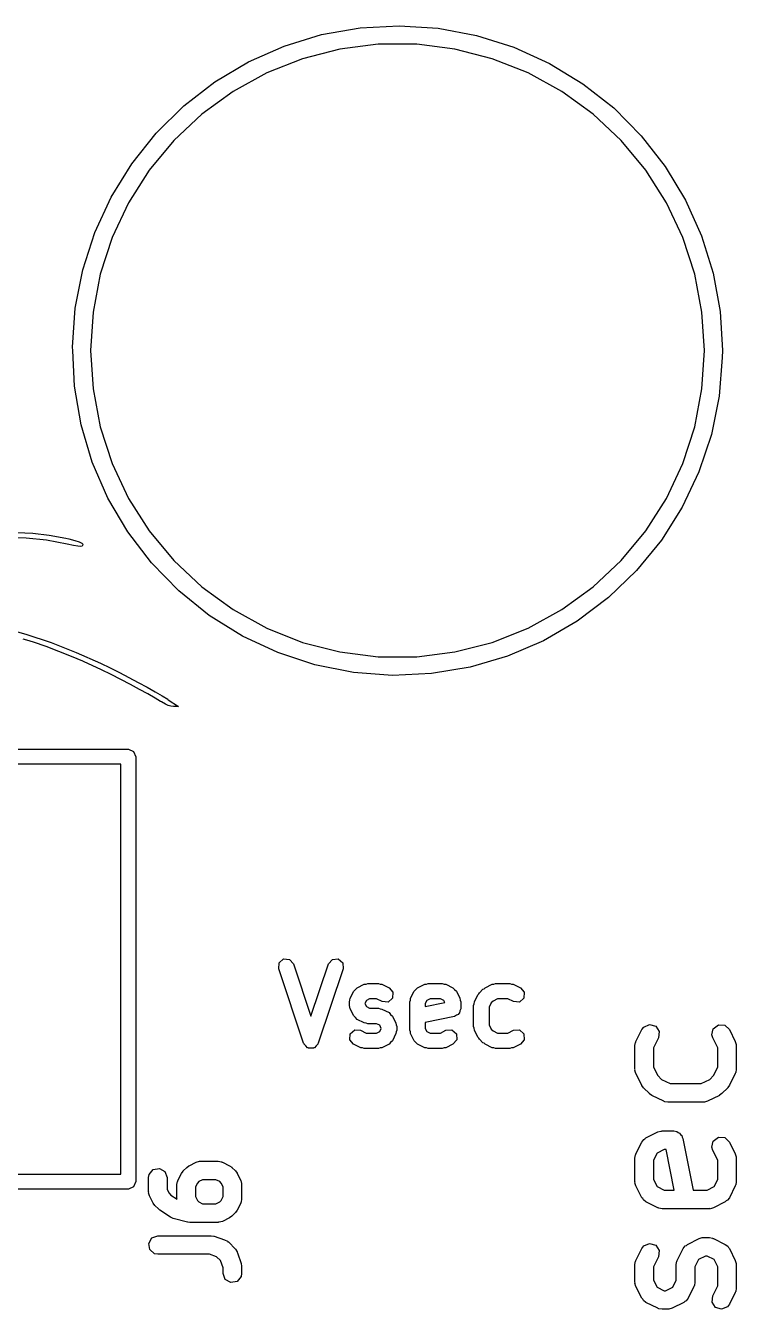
# Model space of a CAD drawing. Extents: x 83.3 to 116.7, y -117 to -83.3.
# Drawn here: x 111.01 to 116.73, y -93.72 to -83.39 of the extents above; entities that cross this region are included whole.
import ezdxf

# ---------------------------------------------------------------- set-up
doc = ezdxf.new("R2010")
doc.units = 0
doc.layers.add('BLACK', color=7, linetype='CONTINUOUS')

msp = doc.modelspace()

# ---------------------------------------------------------------- linework, layer by layer
at = {"layer": 'BLACK', "linetype": 'CONTINUOUS'}
for p, q in [((113.699, -83.4023), (114.014, -83.385)), ((114.014, -83.385), (114.328, -83.4056)), ((113.088, -83.549), (113.39, -83.4573)), ((113.39, -83.4573), (113.699, -83.4023)), ((114.328, -83.4056), (114.637, -83.4638)), ((114.637, -83.4638), (114.937, -83.5587)), ((112.801, -83.6763), (113.088, -83.549)), ((113.537, -83.5739), (113.237, -83.651)), ((113.845, -83.535), (113.537, -83.5739)), ((114.155, -83.535), (113.845, -83.535)), ((114.463, -83.5739), (114.155, -83.535)), ((114.763, -83.651), (114.463, -83.5739)), ((114.937, -83.5587), (115.224, -83.689)), ((112.53, -83.8372), (112.801, -83.6763)), ((113.237, -83.651), (112.948, -83.7652)), ((115.052, -83.7652), (114.763, -83.651)), ((115.224, -83.689), (115.492, -83.8527)), ((112.948, -83.7652), (112.677, -83.9146)), ((115.323, -83.9146), (115.052, -83.7652)), ((112.281, -84.0294), (112.53, -83.8372)), ((115.492, -83.8527), (115.74, -84.0475)), ((112.677, -83.9146), (112.426, -84.0969)), ((115.574, -84.0969), (115.323, -83.9146)), ((112.057, -84.2502), (112.281, -84.0294)), ((112.426, -84.0969), (112.2, -84.3093)), ((115.8, -84.3093), (115.574, -84.0969)), ((115.74, -84.0475), (115.962, -84.2707)), ((111.861, -84.4964), (112.057, -84.2502)), ((112.2, -84.3093), (112.002, -84.5482)), ((115.998, -84.5482), (115.8, -84.3093)), ((115.962, -84.2707), (116.155, -84.5188)), ((111.695, -84.7643), (111.861, -84.4964)), ((116.155, -84.5188), (116.317, -84.7885)), ((112.002, -84.5482), (111.836, -84.8101)), ((116.164, -84.8101), (115.998, -84.5482)), ((111.564, -85.0501), (111.695, -84.7643)), ((111.836, -84.8101), (111.704, -85.0908)), ((116.296, -85.0908), (116.164, -84.8101)), ((116.317, -84.7885), (116.446, -85.0757)), ((111.467, -85.3497), (111.564, -85.0501)), ((111.704, -85.0908), (111.608, -85.3858)), ((116.392, -85.3858), (116.296, -85.0908)), ((116.446, -85.0757), (116.54, -85.3762)), ((111.407, -85.6587), (111.467, -85.3497)), ((111.608, -85.3858), (111.55, -85.6904)), ((116.45, -85.6904), (116.392, -85.3858)), ((116.54, -85.3762), (116.596, -85.6858)), ((111.385, -85.9726), (111.407, -85.6587)), ((111.55, -85.6904), (111.53, -86)), ((116.47, -86), (116.45, -85.6904)), ((116.596, -85.6858), (116.615, -86)), ((111.387, -86), (111.385, -85.9726)), ((111.401, -86.287), (111.387, -86)), ((111.53, -86), (111.55, -86.3096)), ((116.45, -86.3096), (116.47, -86)), ((116.614, -86.0548), (116.589, -86.3685)), ((116.615, -86), (116.614, -86.0548)), ((111.454, -86.5971), (111.401, -86.287)), ((111.55, -86.3096), (111.608, -86.6142)), ((116.392, -86.6142), (116.45, -86.3096)), ((116.589, -86.3685), (116.526, -86.6768)), ((111.544, -86.8987), (111.454, -86.5971)), ((111.608, -86.6142), (111.704, -86.9092)), ((116.296, -86.9092), (116.392, -86.6142)), ((116.526, -86.6768), (116.426, -86.9754)), ((111.67, -87.1872), (111.544, -86.8987)), ((111.704, -86.9092), (111.836, -87.1899)), ((116.164, -87.1899), (116.296, -86.9092)), ((116.426, -86.9754), (116.292, -87.2598)), ((111.83, -87.4585), (111.67, -87.1872)), ((111.836, -87.1899), (112.002, -87.4518)), ((115.998, -87.4518), (116.164, -87.1899)), ((116.292, -87.2598), (116.124, -87.526)), ((111.011, -87.5093), (110.918, -87.5068)), ((110.938, -87.465), (111.065, -87.4704)), ((111.175, -87.5257), (111.011, -87.5093)), ((111.065, -87.4704), (111.198, -87.486)), ((111.198, -87.486), (111.332, -87.5111)), ((111.332, -87.5111), (111.354, -87.5161)), ((111.354, -87.5161), (111.404, -87.5288)), ((112.02, -87.7087), (111.83, -87.4585)), ((112.002, -87.4518), (112.2, -87.6907)), ((115.8, -87.6907), (115.998, -87.4518)), ((111.342, -87.5577), (111.175, -87.5257)), ((111.343, -87.558), (111.342, -87.5577)), ((111.394, -87.5692), (111.343, -87.558)), ((111.429, -87.5756), (111.394, -87.5692)), ((111.404, -87.5288), (111.438, -87.5398)), ((111.451, -87.5775), (111.429, -87.5756)), ((111.438, -87.5398), (111.46, -87.5498)), ((111.462, -87.575), (111.451, -87.5775)), ((111.46, -87.5498), (111.468, -87.5596)), ((111.466, -87.57), (111.462, -87.575)), ((111.468, -87.5596), (111.466, -87.57)), ((116.124, -87.526), (115.925, -87.77)), ((112.24, -87.9341), (112.02, -87.7087)), ((112.2, -87.6907), (112.426, -87.9031)), ((115.574, -87.9031), (115.8, -87.6907)), ((115.925, -87.77), (115.698, -87.9885)), ((112.426, -87.9031), (112.677, -88.0854)), ((115.323, -88.0854), (115.574, -87.9031)), ((112.485, -88.1316), (112.24, -87.9341)), ((115.698, -87.9885), (115.447, -88.1781)), ((112.752, -88.2981), (112.485, -88.1316)), ((112.677, -88.0854), (112.948, -88.2348)), ((115.052, -88.2348), (115.323, -88.0854)), ((110.81, -88.2276), (111.009, -88.2832)), ((112.948, -88.2348), (113.237, -88.349)), ((114.763, -88.349), (115.052, -88.2348)), ((115.447, -88.1781), (115.175, -88.3362)), ((111.018, -88.3313), (110.988, -88.3222)), ((111.009, -88.2832), (111.213, -88.3511)), ((111.071, -88.3483), (111.018, -88.3313)), ((113.037, -88.4314), (112.752, -88.2981)), ((115.175, -88.3362), (114.886, -88.4604)), ((111.172, -88.3833), (111.071, -88.3483)), ((111.276, -88.4219), (111.172, -88.3833)), ((111.213, -88.3511), (111.415, -88.4295)), ((111.377, -88.4617), (111.276, -88.4219)), ((111.415, -88.4295), (111.611, -88.5165)), ((113.336, -88.5294), (113.037, -88.4314)), ((113.237, -88.349), (113.537, -88.4261)), ((113.537, -88.4261), (113.845, -88.465)), ((114.155, -88.465), (114.463, -88.4261)), ((114.463, -88.4261), (114.763, -88.349)), ((111.468, -88.5002), (111.377, -88.4617)), ((111.478, -88.5045), (111.468, -88.5002)), ((111.544, -88.5348), (111.478, -88.5045)), ((111.618, -88.5697), (111.544, -88.5348)), ((111.611, -88.5165), (111.687, -88.5533)), ((113.645, -88.5908), (113.336, -88.5294)), ((113.845, -88.465), (114.155, -88.465)), ((114.584, -88.549), (114.273, -88.6007)), ((114.886, -88.4604), (114.584, -88.549)), ((111.695, -88.6079), (111.618, -88.5697)), ((111.687, -88.5533), (111.762, -88.5914)), ((111.774, -88.6479), (111.695, -88.6079)), ((111.762, -88.5914), (111.839, -88.6313)), ((111.852, -88.6882), (111.774, -88.6479)), ((111.839, -88.6313), (111.914, -88.6717)), ((113.959, -88.6147), (113.645, -88.5908)), ((114.273, -88.6007), (113.959, -88.6147)), ((111.925, -88.7275), (111.852, -88.6882)), ((111.914, -88.6717), (111.986, -88.711)), ((111.992, -88.7642), (111.925, -88.7275)), ((111.986, -88.711), (112.051, -88.7477)), ((112.051, -88.7477), (112.107, -88.7804)), ((112.049, -88.797), (111.992, -88.7642)), ((112.094, -88.8244), (112.049, -88.797)), ((112.101, -88.8288), (112.094, -88.8244)), ((112.132, -88.8475), (112.101, -88.8288)), ((112.107, -88.7804), (112.151, -88.8075)), ((112.155, -88.8584), (112.132, -88.8475)), ((112.151, -88.8075), (112.156, -88.8104)), ((112.175, -88.8636), (112.155, -88.8584)), ((112.156, -88.8104), (112.239, -88.8646)), ((112.198, -88.8648), (112.175, -88.8636)), ((112.239, -88.8646), (112.198, -88.8648)), ((105.1, -89.21), (111.835, -89.21)), ((111.835, -89.21), (111.877, -89.2276)), ((111.877, -89.2276), (111.895, -89.27)), ((111.895, -89.27), (111.895, -92.69)), ((111.775, -89.33), (105.1, -89.33)), ((111.775, -92.63), (111.775, -89.33)), ((113.045, -90.9764), (113.048, -90.9287)), ((113.048, -90.9287), (113.084, -90.8973)), ((113.084, -90.8973), (113.132, -90.9007)), ((113.132, -90.9007), (113.163, -90.9368)), ((113.445, -90.9368), (113.476, -90.9007)), ((113.476, -90.9007), (113.524, -90.8973)), ((113.524, -90.8973), (113.56, -90.9287)), ((113.56, -90.9287), (113.563, -90.9764)), ((113.245, -91.5764), (113.045, -90.9764)), ((113.163, -90.9368), (113.304, -91.359)), ((113.304, -91.359), (113.445, -90.9368)), ((113.563, -90.9764), (113.363, -91.5764)), ((113.663, -91.1442), (113.676, -91.1293)), ((113.676, -91.1293), (113.733, -91.1007)), ((113.733, -91.1007), (113.748, -91.0997)), ((113.748, -91.0997), (113.761, -91.0941)), ((113.761, -91.0941), (113.847, -91.0941)), ((113.847, -91.0941), (113.86, -91.0997)), ((113.86, -91.0997), (113.875, -91.1007)), ((113.875, -91.1007), (113.932, -91.1293)), ((113.932, -91.1293), (113.963, -91.1654)), ((114.149, -91.1442), (114.162, -91.1293)), ((114.162, -91.1293), (114.219, -91.1007)), ((114.219, -91.1007), (114.233, -91.0997)), ((114.233, -91.0997), (114.247, -91.0941)), ((114.247, -91.0941), (114.361, -91.0941)), ((114.361, -91.0941), (114.375, -91.0997)), ((114.375, -91.0997), (114.389, -91.1007)), ((114.389, -91.1007), (114.446, -91.1293)), ((114.446, -91.1293), (114.459, -91.1442)), ((114.698, -91.1371), (114.705, -91.1293)), ((114.705, -91.1293), (114.762, -91.1007)), ((114.762, -91.1007), (114.776, -91.0997)), ((114.776, -91.0997), (114.79, -91.0941)), ((114.79, -91.0941), (114.904, -91.0941)), ((114.904, -91.0941), (114.917, -91.0997)), ((114.917, -91.0997), (114.932, -91.1007)), ((114.932, -91.1007), (114.989, -91.1293)), ((114.989, -91.1293), (115.02, -91.1654)), ((113.613, -91.2423), (113.618, -91.2289)), ((113.618, -91.2289), (113.62, -91.2144)), ((113.62, -91.2144), (113.648, -91.1572)), ((113.648, -91.1572), (113.663, -91.1442)), ((113.751, -91.2318), (113.738, -91.2566)), ((113.776, -91.2191), (113.751, -91.2318)), ((113.832, -91.2191), (113.776, -91.2191)), ((113.876, -91.2411), (113.832, -91.2191)), ((113.96, -91.2131), (113.924, -91.2445)), ((113.963, -91.1654), (113.96, -91.2131)), ((114.099, -91.2423), (114.104, -91.2289)), ((114.104, -91.2289), (114.105, -91.2144)), ((114.105, -91.2144), (114.134, -91.1572)), ((114.134, -91.1572), (114.149, -91.1442)), ((114.236, -91.2318), (114.224, -91.2571)), ((114.262, -91.2191), (114.236, -91.2318)), ((114.346, -91.2191), (114.262, -91.2191)), ((114.372, -91.2318), (114.346, -91.2191)), ((114.38, -91.249), (114.372, -91.2318)), ((114.459, -91.1442), (114.474, -91.1572)), ((114.474, -91.1572), (114.503, -91.2144)), ((114.503, -91.2144), (114.504, -91.2289)), ((114.504, -91.2289), (114.509, -91.2423)), ((114.62, -91.2429), (114.648, -91.1858)), ((114.648, -91.1858), (114.656, -91.1791)), ((114.656, -91.1791), (114.66, -91.1696)), ((114.66, -91.1696), (114.688, -91.141)), ((114.688, -91.141), (114.698, -91.1371)), ((114.77, -91.2365), (114.755, -91.2508)), ((114.804, -91.2191), (114.77, -91.2365)), ((114.889, -91.2191), (114.804, -91.2191)), ((114.933, -91.2411), (114.889, -91.2191)), ((115.017, -91.2131), (114.981, -91.2445)), ((115.02, -91.1654), (115.017, -91.2131)), ((113.613, -91.2709), (113.613, -91.2423)), ((113.618, -91.2843), (113.613, -91.2709)), ((113.62, -91.2988), (113.618, -91.2843)), ((113.648, -91.356), (113.62, -91.2988)), ((113.738, -91.2566), (113.751, -91.2815)), ((113.751, -91.2815), (113.776, -91.2941)), ((113.776, -91.2941), (113.847, -91.2941)), ((113.847, -91.2941), (113.86, -91.2997)), ((113.86, -91.2997), (113.875, -91.3007)), ((113.875, -91.3007), (113.932, -91.3293)), ((113.924, -91.2445), (113.876, -91.2411)), ((113.932, -91.3293), (113.945, -91.3442)), ((114.099, -91.4709), (114.099, -91.2423)), ((114.224, -91.2804), (114.38, -91.249)), ((114.224, -91.2571), (114.224, -91.2804)), ((114.494, -91.3377), (114.491, -91.3437)), ((114.499, -91.3341), (114.494, -91.3377)), ((114.502, -91.3163), (114.499, -91.3341)), ((114.509, -91.2995), (114.502, -91.3163)), ((114.509, -91.2423), (114.509, -91.2995)), ((114.613, -91.2709), (114.618, -91.2575)), ((114.613, -91.4423), (114.613, -91.2709)), ((114.618, -91.2575), (114.62, -91.2429)), ((114.755, -91.2508), (114.738, -91.2856)), ((114.738, -91.2856), (114.738, -91.4276)), ((114.981, -91.2445), (114.933, -91.2411)), ((113.663, -91.369), (113.648, -91.356)), ((113.676, -91.3839), (113.663, -91.369)), ((113.733, -91.4125), (113.676, -91.3839)), ((113.748, -91.4135), (113.733, -91.4125)), ((113.761, -91.4191), (113.748, -91.4135)), ((113.832, -91.4191), (113.761, -91.4191)), ((113.857, -91.4318), (113.832, -91.4191)), ((113.87, -91.4566), (113.857, -91.4318)), ((113.945, -91.3442), (113.96, -91.3572)), ((113.96, -91.3572), (113.988, -91.4144)), ((113.988, -91.4144), (113.99, -91.4289)), ((113.99, -91.4289), (113.995, -91.4423)), ((113.995, -91.4423), (113.995, -91.4709)), ((114.459, -91.3608), (114.224, -91.4078)), ((114.224, -91.4078), (114.224, -91.4561)), ((114.474, -91.3506), (114.459, -91.3608)), ((114.491, -91.3437), (114.474, -91.3506)), ((114.618, -91.4558), (114.613, -91.4423)), ((114.738, -91.4276), (114.755, -91.4624)), ((115.966, -91.4665), (115.982, -91.4455)), ((115.982, -91.4455), (116.029, -91.4251)), ((116.029, -91.4251), (116.078, -91.4398)), ((116.078, -91.4398), (116.106, -91.4826)), ((116.542, -91.4587), (116.583, -91.4281)), ((116.583, -91.4281), (116.635, -91.4312)), ((116.635, -91.4312), (116.672, -91.4665)), ((113.616, -91.5478), (113.62, -91.5001)), ((113.647, -91.5839), (113.616, -91.5478)), ((113.62, -91.5001), (113.656, -91.4687)), ((113.656, -91.4687), (113.703, -91.4721)), ((113.703, -91.4721), (113.747, -91.4941)), ((113.747, -91.4941), (113.832, -91.4941)), ((113.832, -91.4941), (113.857, -91.4815)), ((113.857, -91.4815), (113.87, -91.4566)), ((113.988, -91.4988), (113.96, -91.556)), ((113.99, -91.4843), (113.988, -91.4988)), ((113.995, -91.4709), (113.99, -91.4843)), ((114.104, -91.4843), (114.099, -91.4709)), ((114.105, -91.4988), (114.104, -91.4843)), ((114.134, -91.556), (114.105, -91.4988)), ((114.224, -91.4561), (114.236, -91.4815)), ((114.236, -91.4815), (114.262, -91.4941)), ((114.262, -91.4941), (114.346, -91.4941)), ((114.346, -91.4941), (114.39, -91.4721)), ((114.39, -91.4721), (114.438, -91.4687)), ((114.438, -91.4687), (114.474, -91.5001)), ((114.478, -91.5478), (114.446, -91.5839)), ((114.474, -91.5001), (114.478, -91.5478)), ((114.62, -91.4703), (114.618, -91.4558)), ((114.648, -91.5274), (114.62, -91.4703)), ((114.656, -91.5342), (114.648, -91.5274)), ((114.66, -91.5437), (114.656, -91.5342)), ((114.688, -91.5722), (114.66, -91.5437)), ((114.755, -91.4624), (114.77, -91.4767)), ((114.77, -91.4767), (114.804, -91.4941)), ((114.804, -91.4941), (114.889, -91.4941)), ((114.889, -91.4941), (114.933, -91.4721)), ((114.933, -91.4721), (114.981, -91.4687)), ((114.981, -91.4687), (115.017, -91.5001)), ((115.02, -91.5478), (114.989, -91.5839)), ((115.017, -91.5001), (115.02, -91.5478)), ((115.919, -91.5617), (115.966, -91.4665)), ((116.1, -91.5335), (116.061, -91.6129)), ((116.106, -91.4826), (116.1, -91.5335)), ((116.53, -91.5086), (116.542, -91.4587)), ((116.538, -91.5335), (116.53, -91.5086)), ((116.577, -91.6129), (116.538, -91.5335)), ((116.672, -91.4665), (116.719, -91.5617)), ((113.248, -91.5799), (113.245, -91.5764)), ((113.248, -91.5846), (113.248, -91.5799)), ((113.263, -91.5975), (113.248, -91.5846)), ((113.276, -91.6125), (113.263, -91.5975)), ((113.281, -91.6128), (113.276, -91.6125)), ((113.284, -91.6159), (113.281, -91.6128)), ((113.304, -91.6145), (113.284, -91.6159)), ((113.324, -91.6159), (113.304, -91.6145)), ((113.327, -91.6128), (113.324, -91.6159)), ((113.332, -91.6125), (113.327, -91.6128)), ((113.345, -91.5975), (113.332, -91.6125)), ((113.36, -91.5846), (113.345, -91.5975)), ((113.363, -91.5764), (113.36, -91.5799)), ((113.36, -91.5799), (113.36, -91.5846)), ((113.705, -91.6125), (113.647, -91.5839)), ((113.719, -91.6135), (113.705, -91.6125)), ((113.733, -91.6191), (113.719, -91.6135)), ((113.847, -91.6191), (113.733, -91.6191)), ((113.86, -91.6135), (113.847, -91.6191)), ((113.875, -91.6125), (113.86, -91.6135)), ((113.932, -91.5839), (113.875, -91.6125)), ((113.945, -91.569), (113.932, -91.5839)), ((113.96, -91.556), (113.945, -91.569)), ((114.149, -91.569), (114.134, -91.556)), ((114.162, -91.5839), (114.149, -91.569)), ((114.219, -91.6125), (114.162, -91.5839)), ((114.233, -91.6135), (114.219, -91.6125)), ((114.247, -91.6191), (114.233, -91.6135)), ((114.361, -91.6191), (114.247, -91.6191)), ((114.375, -91.6135), (114.361, -91.6191)), ((114.389, -91.6125), (114.375, -91.6135)), ((114.446, -91.5839), (114.389, -91.6125)), ((114.698, -91.5762), (114.688, -91.5722)), ((114.705, -91.5839), (114.698, -91.5762)), ((114.762, -91.6125), (114.705, -91.5839)), ((114.776, -91.6135), (114.762, -91.6125)), ((114.79, -91.6191), (114.776, -91.6135)), ((114.904, -91.6191), (114.79, -91.6191)), ((114.917, -91.6135), (114.904, -91.6191)), ((114.932, -91.6125), (114.917, -91.6135)), ((114.989, -91.5839), (114.932, -91.6125)), ((115.911, -91.5952), (115.915, -91.5696)), ((115.911, -91.7857), (115.911, -91.5952)), ((115.915, -91.5696), (115.918, -91.5662)), ((115.918, -91.5662), (115.919, -91.5617)), ((116.061, -91.6129), (116.061, -91.768)), ((116.577, -91.768), (116.577, -91.6129)), ((116.719, -91.5617), (116.727, -91.5867)), ((116.727, -91.5867), (116.726, -91.591)), ((116.726, -91.591), (116.727, -91.5952)), ((116.727, -91.5952), (116.727, -91.7857)), ((115.912, -91.7899), (115.911, -91.7857)), ((115.911, -91.7943), (115.912, -91.7899)), ((115.919, -91.8193), (115.911, -91.7943)), ((115.966, -91.9145), (115.919, -91.8193)), ((116.061, -91.768), (116.095, -91.8365)), ((116.095, -91.8365), (116.125, -91.8669)), ((116.513, -91.8669), (116.543, -91.8365)), ((116.543, -91.8365), (116.577, -91.768)), ((116.719, -91.8193), (116.672, -91.9145)), ((116.72, -91.8148), (116.719, -91.8193)), ((116.723, -91.8114), (116.72, -91.8148)), ((116.727, -91.7857), (116.723, -91.8114)), ((115.967, -91.9156), (115.966, -91.9145)), ((115.98, -91.934), (115.967, -91.9156)), ((116.028, -91.9816), (115.98, -91.934)), ((116.125, -91.8669), (116.194, -91.9012)), ((116.194, -91.9012), (116.444, -91.9012)), ((116.444, -91.9012), (116.513, -91.8669)), ((116.658, -91.934), (116.61, -91.9816)), ((116.672, -91.9145), (116.658, -91.9325)), ((116.658, -91.9325), (116.658, -91.934)), ((116.029, -91.9823), (116.028, -91.9816)), ((116.047, -91.9957), (116.029, -91.9823)), ((116.143, -92.0433), (116.047, -91.9957)), ((116.147, -92.0438), (116.143, -92.0433)), ((116.151, -92.0467), (116.147, -92.0438)), ((116.176, -92.0512), (116.151, -92.0467)), ((116.462, -92.0512), (116.176, -92.0512)), ((116.466, -92.0497), (116.462, -92.0512)), ((116.47, -92.0507), (116.466, -92.0497)), ((116.495, -92.0433), (116.47, -92.0507)), ((116.591, -91.9957), (116.495, -92.0433)), ((116.592, -91.9945), (116.591, -91.9957)), ((116.61, -91.9816), (116.592, -91.9945)), ((115.919, -92.4665), (115.966, -92.3712)), ((115.966, -92.3712), (115.982, -92.3503)), ((115.982, -92.3503), (115.992, -92.3458)), ((115.992, -92.3458), (116, -92.3377)), ((116, -92.3377), (116.095, -92.2901)), ((116.095, -92.2901), (116.12, -92.2826)), ((116.12, -92.2826), (116.124, -92.2837)), ((116.124, -92.2837), (116.129, -92.2821)), ((116.129, -92.2821), (116.224, -92.2821)), ((116.224, -92.2821), (116.249, -92.2867)), ((116.249, -92.2867), (116.259, -92.2946)), ((116.259, -92.2946), (116.271, -92.2986)), ((116.271, -92.2986), (116.278, -92.3106)), ((116.278, -92.3106), (116.289, -92.3196)), ((116.289, -92.3196), (116.291, -92.3318)), ((116.291, -92.3318), (116.297, -92.3424)), ((116.297, -92.3424), (116.381, -92.7583)), ((116.53, -92.4133), (116.542, -92.3634)), ((116.542, -92.3634), (116.583, -92.3329)), ((116.583, -92.3329), (116.635, -92.3359)), ((116.635, -92.3359), (116.672, -92.3712)), ((116.672, -92.3712), (116.719, -92.4665)), ((115.911, -92.5), (115.915, -92.4743)), ((115.915, -92.4743), (115.918, -92.4709)), ((115.918, -92.4709), (115.919, -92.4665)), ((116.089, -92.4607), (116.061, -92.5177)), ((116.146, -92.4321), (116.089, -92.4607)), ((116.162, -92.4321), (116.146, -92.4321)), ((116.228, -92.7583), (116.162, -92.4321)), ((116.538, -92.4383), (116.53, -92.4133)), ((116.577, -92.5177), (116.538, -92.4383)), ((116.719, -92.4665), (116.727, -92.4914)), ((112.276, -92.6041), (112.304, -92.5755)), ((112.304, -92.5755), (112.322, -92.5627)), ((112.322, -92.5627), (112.324, -92.5615)), ((112.324, -92.5615), (112.381, -92.5329)), ((112.381, -92.5329), (112.406, -92.5255)), ((112.406, -92.5255), (112.41, -92.5265)), ((112.41, -92.5265), (112.414, -92.525)), ((112.414, -92.525), (112.557, -92.525)), ((112.557, -92.525), (112.583, -92.5295)), ((112.583, -92.5295), (112.586, -92.5324)), ((112.586, -92.5324), (112.591, -92.5329)), ((112.591, -92.5329), (112.648, -92.5615)), ((112.648, -92.5615), (112.666, -92.5748)), ((112.666, -92.5748), (112.667, -92.5755)), ((112.667, -92.5755), (112.696, -92.6041)), ((115.911, -92.6905), (115.911, -92.5)), ((116.061, -92.5177), (116.061, -92.6728)), ((116.577, -92.6728), (116.577, -92.5177)), ((116.727, -92.4914), (116.726, -92.4958)), ((116.726, -92.4958), (116.727, -92.5)), ((116.727, -92.5), (116.727, -92.6905)), ((105.1, -92.63), (111.775, -92.63)), ((111.996, -92.6571), (112.001, -92.6315)), ((111.996, -92.7714), (111.996, -92.6571)), ((112.001, -92.6315), (112.034, -92.5922)), ((112.034, -92.5922), (112.084, -92.5833)), ((112.084, -92.5833), (112.129, -92.6089)), ((112.129, -92.6089), (112.146, -92.6571)), ((112.146, -92.6571), (112.146, -92.7537)), ((112.23, -92.6886), (112.232, -92.6852)), ((112.232, -92.6852), (112.233, -92.6807)), ((112.233, -92.6807), (112.261, -92.6236)), ((112.261, -92.6236), (112.275, -92.6056)), ((112.275, -92.6056), (112.276, -92.6041)), ((112.432, -92.675), (112.402, -92.6902)), ((112.539, -92.675), (112.432, -92.675)), ((112.57, -92.6902), (112.539, -92.675)), ((112.696, -92.6041), (112.709, -92.6225)), ((112.709, -92.6225), (112.71, -92.6236)), ((112.71, -92.6236), (112.739, -92.6807)), ((112.739, -92.6807), (112.746, -92.7057)), ((116.061, -92.6728), (116.089, -92.7298)), ((116.549, -92.7298), (116.577, -92.6728)), ((111.835, -92.75), (105.1, -92.75)), ((111.877, -92.7324), (111.835, -92.75)), ((111.895, -92.69), (111.877, -92.7324)), ((111.998, -92.7756), (111.996, -92.7714)), ((111.997, -92.78), (111.998, -92.7756)), ((112.004, -92.805), (111.997, -92.78)), ((112.146, -92.7537), (112.162, -92.7841)), ((112.162, -92.7841), (112.176, -92.7989)), ((112.225, -92.7143), (112.23, -92.6886)), ((112.225, -92.8286), (112.225, -92.7143)), ((112.39, -92.7016), (112.375, -92.732)), ((112.375, -92.732), (112.375, -92.8109)), ((112.402, -92.6902), (112.39, -92.7016)), ((112.581, -92.7016), (112.57, -92.6902)), ((112.596, -92.732), (112.581, -92.7016)), ((112.596, -92.8109), (112.596, -92.732)), ((112.746, -92.7057), (112.745, -92.7101)), ((112.745, -92.7101), (112.746, -92.7143)), ((112.746, -92.7143), (112.746, -92.8286)), ((115.912, -92.6947), (115.911, -92.6905)), ((115.911, -92.699), (115.912, -92.6947)), ((115.919, -92.724), (115.911, -92.699)), ((115.966, -92.8193), (115.919, -92.724)), ((116.089, -92.7298), (116.146, -92.7583)), ((116.146, -92.7583), (116.228, -92.7583)), ((116.381, -92.7583), (116.492, -92.7583)), ((116.492, -92.7583), (116.549, -92.7298)), ((116.719, -92.724), (116.672, -92.8193)), ((116.72, -92.7196), (116.719, -92.724)), ((116.723, -92.7161), (116.72, -92.7196)), ((116.727, -92.6905), (116.723, -92.7161)), ((112.033, -92.8621), (112.004, -92.805)), ((112.034, -92.8632), (112.033, -92.8621)), ((112.047, -92.8816), (112.034, -92.8632)), ((112.076, -92.9102), (112.047, -92.8816)), ((112.176, -92.7989), (112.226, -92.8322)), ((112.226, -92.8322), (112.225, -92.8286)), ((112.375, -92.8109), (112.39, -92.8413)), ((112.39, -92.8413), (112.402, -92.8526)), ((112.402, -92.8526), (112.432, -92.8679)), ((112.432, -92.8679), (112.539, -92.8679)), ((112.539, -92.8679), (112.57, -92.8526)), ((112.57, -92.8526), (112.581, -92.8413)), ((112.581, -92.8413), (112.596, -92.8109)), ((112.739, -92.8621), (112.71, -92.9193)), ((112.742, -92.8542), (112.739, -92.8577)), ((112.739, -92.8577), (112.739, -92.8621)), ((112.746, -92.8286), (112.742, -92.8542)), ((115.974, -92.827), (115.966, -92.8193)), ((115.979, -92.8373), (115.974, -92.827)), ((116, -92.8528), (115.979, -92.8373)), ((116.095, -92.9004), (116, -92.8528)), ((116.638, -92.8528), (116.543, -92.9004)), ((116.646, -92.8446), (116.638, -92.8528)), ((116.656, -92.8402), (116.646, -92.8446)), ((116.672, -92.8193), (116.656, -92.8402)), ((112.079, -92.9117), (112.076, -92.9102)), ((112.087, -92.9195), (112.079, -92.9117)), ((112.173, -92.9767), (112.087, -92.9195)), ((112.173, -92.9768), (112.173, -92.9767)), ((112.196, -92.987), (112.173, -92.9768)), ((112.31, -93.0156), (112.196, -92.987)), ((112.648, -92.9814), (112.591, -93.0099)), ((112.649, -92.9802), (112.648, -92.9814)), ((112.667, -92.9673), (112.649, -92.9802)), ((112.696, -92.9387), (112.667, -92.9673)), ((112.697, -92.9373), (112.696, -92.9387)), ((112.71, -92.9193), (112.697, -92.9373)), ((116.099, -92.9009), (116.095, -92.9004)), ((116.103, -92.9038), (116.099, -92.9009)), ((116.129, -92.9083), (116.103, -92.9038)), ((116.51, -92.9083), (116.129, -92.9083)), ((116.514, -92.9068), (116.51, -92.9083)), ((116.518, -92.9078), (116.514, -92.9068)), ((116.543, -92.9004), (116.518, -92.9078)), ((112.314, -93.0153), (112.31, -93.0156)), ((112.329, -93.0179), (112.314, -93.0153)), ((112.557, -93.0179), (112.329, -93.0179)), ((112.561, -93.0163), (112.557, -93.0179)), ((112.566, -93.0174), (112.561, -93.0163)), ((112.591, -93.0099), (112.566, -93.0174)), ((111.998, -93.187), (112.023, -93.1425)), ((112.006, -93.2375), (111.998, -93.187)), ((112.023, -93.1425), (112.071, -93.125)), ((112.071, -93.125), (112.5, -93.125)), ((112.5, -93.125), (112.522, -93.1289)), ((112.522, -93.1289), (112.524, -93.1288)), ((112.524, -93.1288), (112.609, -93.1574)), ((112.609, -93.1574), (112.632, -93.1698)), ((112.632, -93.1698), (112.635, -93.1736)), ((112.635, -93.1736), (112.639, -93.1755)), ((112.639, -93.1755), (112.696, -93.2327)), ((115.982, -93.2074), (116.029, -93.187)), ((116.029, -93.187), (116.078, -93.2017)), ((116.078, -93.2017), (116.106, -93.2445)), ((116.325, -93.203), (116.333, -93.1948)), ((116.333, -93.1948), (116.428, -93.1472)), ((116.428, -93.1472), (116.453, -93.1398)), ((116.453, -93.1398), (116.458, -93.1408)), ((116.458, -93.1408), (116.462, -93.1393)), ((116.462, -93.1393), (116.51, -93.1393)), ((116.51, -93.1393), (116.535, -93.1438)), ((116.535, -93.1438), (116.539, -93.1467)), ((116.539, -93.1467), (116.543, -93.1472)), ((116.543, -93.1472), (116.638, -93.1948)), ((116.638, -93.1948), (116.659, -93.2103)), ((112.046, -93.2705), (112.006, -93.2375)), ((112.071, -93.275), (112.046, -93.2705)), ((112.488, -93.275), (112.071, -93.275)), ((112.545, -93.2941), (112.488, -93.275)), ((112.577, -93.3262), (112.545, -93.2941)), ((112.696, -93.2327), (112.711, -93.254)), ((112.711, -93.254), (112.711, -93.2585)), ((112.711, -93.2585), (112.714, -93.262)), ((112.714, -93.262), (112.743, -93.3477)), ((115.919, -93.3236), (115.966, -93.2284)), ((115.966, -93.2284), (115.982, -93.2074)), ((116.1, -93.2954), (116.061, -93.3748)), ((116.106, -93.2445), (116.1, -93.2954)), ((116.252, -93.3236), (116.3, -93.2284)), ((116.3, -93.2284), (116.315, -93.2074)), ((116.315, -93.2074), (116.325, -93.203)), ((116.48, -93.2893), (116.423, -93.3178)), ((116.492, -93.2893), (116.48, -93.2893)), ((116.549, -93.3178), (116.492, -93.2893)), ((116.659, -93.2103), (116.664, -93.2206)), ((116.664, -93.2206), (116.672, -93.2284)), ((116.672, -93.2284), (116.719, -93.3236)), ((112.596, -93.3836), (112.577, -93.3262)), ((112.596, -93.4286), (112.596, -93.3836)), ((112.743, -93.3477), (112.746, -93.3699)), ((112.746, -93.3699), (112.746, -93.3714)), ((112.746, -93.3714), (112.746, -93.4286)), ((115.911, -93.3571), (115.915, -93.3315)), ((115.911, -93.5), (115.911, -93.3571)), ((115.915, -93.3315), (115.918, -93.3281)), ((115.918, -93.3281), (115.919, -93.3236)), ((116.061, -93.3748), (116.061, -93.4823)), ((116.244, -93.3571), (116.249, -93.3315)), ((116.244, -93.4823), (116.244, -93.3571)), ((116.249, -93.3315), (116.251, -93.3281)), ((116.251, -93.3281), (116.252, -93.3236)), ((116.423, -93.3178), (116.394, -93.3748)), ((116.394, -93.3748), (116.394, -93.5)), ((116.577, -93.3748), (116.549, -93.3178)), ((116.577, -93.5299), (116.577, -93.3748)), ((116.719, -93.3236), (116.727, -93.3486)), ((116.727, -93.3486), (116.726, -93.3529)), ((116.726, -93.3529), (116.727, -93.3571)), ((116.727, -93.3571), (116.727, -93.5476)), ((112.614, -93.4768), (112.596, -93.4286)), ((112.658, -93.5024), (112.614, -93.4768)), ((112.709, -93.4935), (112.658, -93.5024)), ((112.742, -93.4542), (112.709, -93.4935)), ((112.746, -93.4286), (112.742, -93.4542)), ((115.912, -93.5042), (115.911, -93.5)), ((115.911, -93.5086), (115.912, -93.5042)), ((115.919, -93.5335), (115.911, -93.5086)), ((116.061, -93.4823), (116.089, -93.5393)), ((116.216, -93.5393), (116.244, -93.4823)), ((116.394, -93.5), (116.39, -93.5257)), ((115.966, -93.6288), (115.919, -93.5335)), ((116.089, -93.5393), (116.146, -93.5679)), ((116.146, -93.5679), (116.158, -93.5679)), ((116.158, -93.5679), (116.216, -93.5393)), ((116.386, -93.5335), (116.339, -93.6288)), ((116.387, -93.5291), (116.386, -93.5335)), ((116.39, -93.5257), (116.387, -93.5291)), ((116.532, -93.6603), (116.538, -93.6093)), ((116.538, -93.6093), (116.577, -93.5299)), ((116.719, -93.5812), (116.672, -93.6764)), ((116.72, -93.5767), (116.719, -93.5812)), ((116.723, -93.5733), (116.72, -93.5767)), ((116.727, -93.5476), (116.723, -93.5733)), ((115.974, -93.6365), (115.966, -93.6288)), ((115.979, -93.6468), (115.974, -93.6365)), ((116, -93.6623), (115.979, -93.6468)), ((116.095, -93.7099), (116, -93.6623)), ((116.099, -93.7105), (116.095, -93.7099)), ((116.103, -93.7133), (116.099, -93.7105)), ((116.129, -93.7179), (116.103, -93.7133)), ((116.176, -93.7179), (116.129, -93.7179)), ((116.18, -93.7163), (116.176, -93.7179)), ((116.185, -93.7174), (116.18, -93.7163)), ((116.21, -93.7099), (116.185, -93.7174)), ((116.305, -93.6623), (116.21, -93.7099)), ((116.313, -93.6542), (116.305, -93.6623)), ((116.323, -93.6497), (116.313, -93.6542)), ((116.339, -93.6288), (116.323, -93.6497)), ((116.56, -93.7031), (116.532, -93.6603)), ((116.609, -93.7177), (116.56, -93.7031)), ((116.656, -93.6973), (116.609, -93.7177)), ((116.672, -93.6764), (116.656, -93.6973))]:
    msp.add_line(p, q, dxfattribs=at)

doc.saveas('drawing.dxf')
